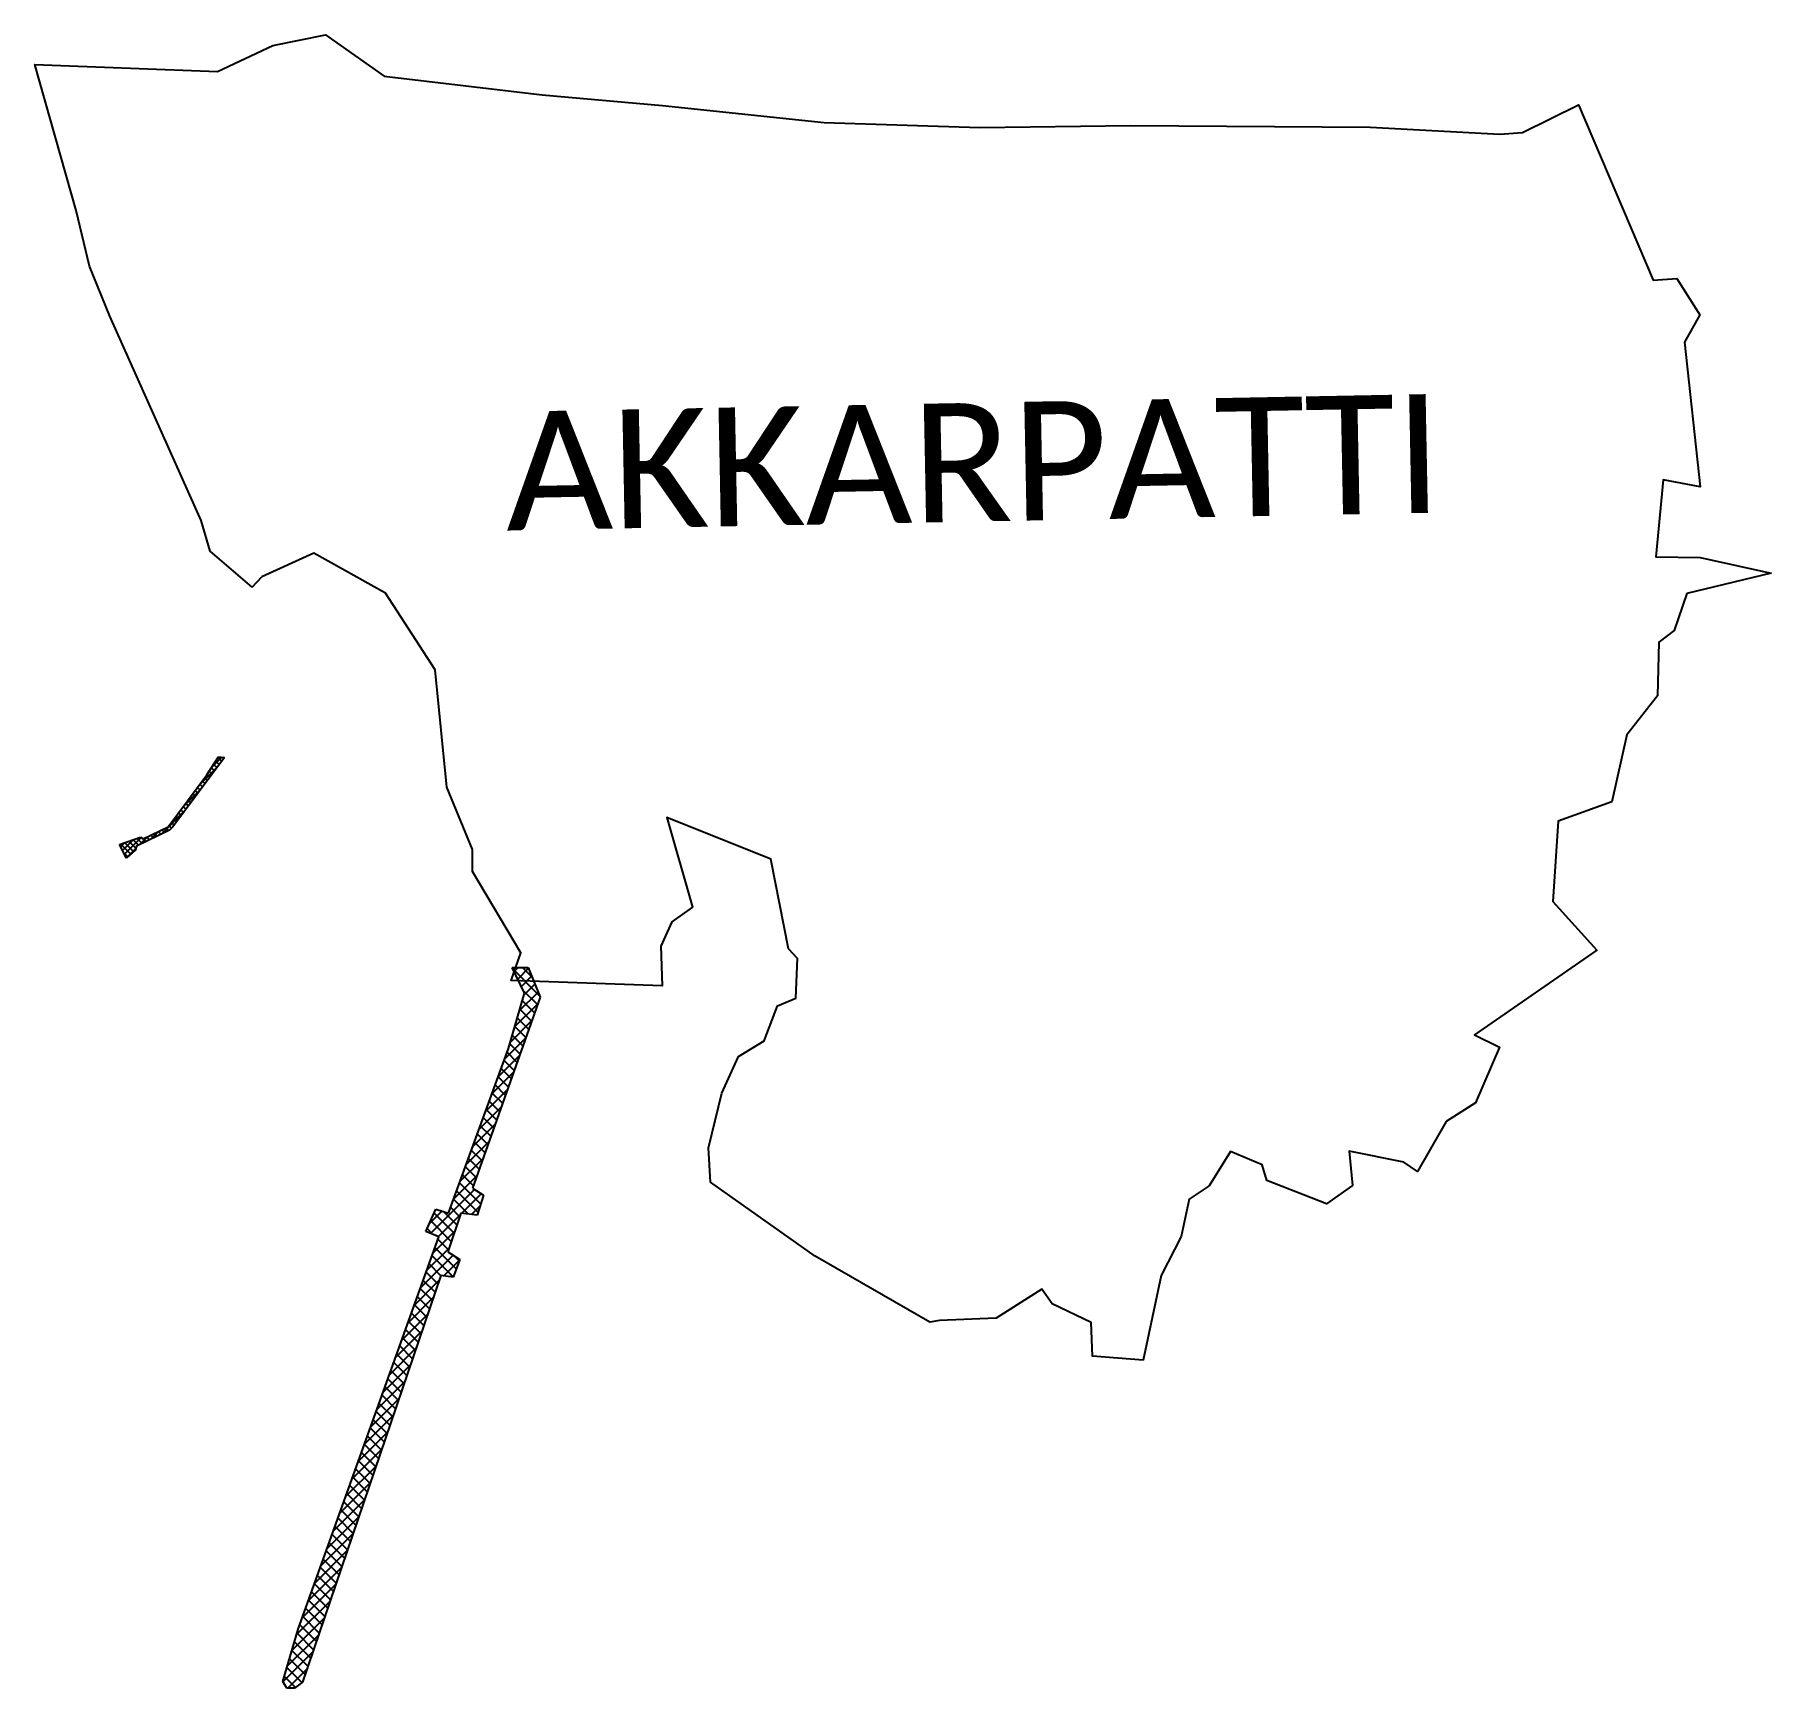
# Model space of a CAD drawing. Header units: metres. Extents: x 254202 to 257002, y 2192675 to 2195341.
import ezdxf

# ---------------------------------------------------------------- set-up
doc = ezdxf.new("R2010")
doc.units = ezdxf.units.M
for name, color, linetype in [('JETTY', 51, 'Continuous'), ('JETTY HATCH', 210, 'Continuous'), ('village', 3, 'Continuous'), ('VILLAGE NAME', 250, 'Continuous')]:
    doc.layers.add(name, color=color, linetype=linetype)
doc.styles.get("Standard").update_dxf_attribs({"font": 'simplex.shx'})

msp = doc.modelspace()

# ---------------------------------------------------------------- linework, layer by layer
at = {"layer": 'JETTY'}
for p, q in [((254508.3, 2194175.9), (254425.1, 2194063.9)), ((254479.9, 2194147.5), (254498.9, 2194176.8)), ((254498.9, 2194176.8), (254508.3, 2194175.9)), ((254417.7, 2194064.1), (254479.9, 2194147.5)), ((254339.2, 2194035.3), (254373.2, 2194047.3)), ((254419.5, 2194058.8), (254366.5, 2194032.8)), ((254373.2, 2194047.3), (254377.5, 2194044.7)), ((254377.5, 2194044.7), (254417.7, 2194064.1)), ((254425.1, 2194063.9), (254419.5, 2194058.8)), ((254350.6, 2194013.4), (254339.2, 2194035.3)), ((254364.4, 2194025.8), (254350.6, 2194013.4)), ((254366.5, 2194032.8), (254364.4, 2194025.8)), ((254972.3, 2193836.9), (254998, 2193837.2)), ((254992, 2193795.9), (254972.3, 2193836.9)), ((254998, 2193837.2), (255017.1, 2193789.3)), ((255017.1, 2193789.3), (254908, 2193481.4)), ((254966, 2193706.3), (254992, 2193795.9)), ((254869.3, 2193441.3), (254966, 2193706.3)), ((254908, 2193481.4), (254925.9, 2193469.9)), ((254925.9, 2193469.9), (254915.7, 2193437.6)), ((254833.1, 2193411.5), (254849.3, 2193447.3)), ((254849.3, 2193447.3), (254869.3, 2193441.3)), ((254889.3, 2193441), (254868.4, 2193378.9)), ((254915.7, 2193437.6), (254889.3, 2193441)), ((254627.3, 2192770.3), (254853.9, 2193403)), ((254853.9, 2193403), (254833.1, 2193411.5)), ((254868.4, 2193378.9), (254887.6, 2193366.1)), ((254857.3, 2193340.6), (254634.1, 2192684.8)), ((254876.9, 2193337.6), (254857.3, 2193340.6)), ((254887.6, 2193366.1), (254876.9, 2193337.6)), ((254602.2, 2192685.7), (254627.3, 2192770.3)), ((254609, 2192675.4), (254602.2, 2192685.7)), ((254621.3, 2192675), (254609, 2192675.4)), ((254634.1, 2192684.8), (254621.3, 2192675))]:
    msp.add_line(p, q, dxfattribs=at)
at = {"layer": 'JETTY HATCH', "linetype": 'Continuous'}
for p, q in [((254467.8, 2194131.2), (254496.3, 2194159.8)), ((254488.4, 2194149.1), (254483.8, 2194153.6)), ((254492.2, 2194154.2), (254487.4, 2194159.1)), ((254488.8, 2194161.3), (254503.9, 2194176.4)), ((254496, 2194159.4), (254490.9, 2194164.5)), ((254499.8, 2194164.6), (254494.4, 2194170)), ((254503.7, 2194169.7), (254498, 2194175.4)), ((254507.5, 2194174.9), (254506.2, 2194176.1)), ((254441.4, 2194095.9), (254470.4, 2194124.9)), ((254469.2, 2194123.3), (254465, 2194127.5)), ((254473.1, 2194128.5), (254468.8, 2194132.7)), ((254476.9, 2194133.6), (254472.7, 2194137.8)), ((254480.7, 2194138.8), (254476.5, 2194143)), ((254484.5, 2194143.9), (254480.3, 2194148.2)), ((254446.3, 2194092.4), (254442, 2194096.7)), ((254450.1, 2194097.6), (254445.8, 2194101.8)), ((254453.9, 2194102.7), (254449.7, 2194107)), ((254457.7, 2194107.9), (254453.5, 2194112.1)), ((254461.6, 2194113), (254457.3, 2194117.3)), ((254465.4, 2194118.2), (254461.2, 2194122.4)), ((254407.2, 2194052.7), (254444.5, 2194090)), ((254427.1, 2194066.6), (254422.8, 2194071)), ((254431, 2194071.8), (254426.6, 2194076.1)), ((254434.8, 2194076.9), (254430.5, 2194081.2)), ((254438.6, 2194082.1), (254434.3, 2194086.4)), ((254442.4, 2194087.3), (254438.2, 2194091.5)), ((254344.2, 2194025.7), (254361.9, 2194043.3)), ((254347.3, 2194019.8), (254374.2, 2194046.7)), ((254365.5, 2194029.5), (254354.4, 2194040.6)), ((254369.6, 2194034.4), (254361, 2194043)), ((254375.6, 2194037.3), (254367.6, 2194045.3)), ((254372.1, 2194035.5), (254384.6, 2194048.1)), ((254381.7, 2194040.3), (254377, 2194045)), ((254387.7, 2194043.2), (254383.4, 2194047.5)), ((254393.7, 2194046.1), (254389.4, 2194050.4)), ((254389.6, 2194044.1), (254402, 2194056.5)), ((254399.8, 2194049.1), (254395.5, 2194053.4)), ((254405.8, 2194052), (254401.6, 2194056.3)), ((254411.8, 2194055), (254407.6, 2194059.2)), ((254417.9, 2194057.9), (254413.7, 2194062.1)), ((254422.9, 2194061.9), (254419, 2194065.8)), ((254357.5, 2194019.6), (254341.1, 2194035.9)), ((254341.2, 2194031.6), (254347.9, 2194038.4)), ((254352.8, 2194015.3), (254346.3, 2194021.8)), ((254362.2, 2194023.8), (254347.7, 2194038.3)), ((254350.4, 2194013.9), (254365.3, 2194028.8)), ((255015.9, 2193792.2), (254973.3, 2193834.8)), ((254975.3, 2193830.6), (254981.7, 2193837)), ((254981.2, 2193818.5), (254998.5, 2193835.8)), ((254987, 2193806.3), (255003.6, 2193823)), ((255004, 2193822), (254989, 2193837.1)), ((254983.6, 2193767), (255013.9, 2193797.3)), ((255012.8, 2193777.3), (254989.9, 2193800.2)), ((254990.9, 2193792.3), (255008.7, 2193810.1)), ((254976.2, 2193741.7), (255013.3, 2193778.8)), ((255003.4, 2193750.8), (254984.4, 2193769.8)), ((255008.1, 2193764), (254988.4, 2193783.7)), ((254968.9, 2193716.4), (255003.5, 2193751)), ((254994, 2193724.3), (254976.3, 2193742)), ((254998.7, 2193737.5), (254980.4, 2193755.9)), ((254959.7, 2193689.3), (254993.6, 2193723.2)), ((254984.6, 2193697.7), (254968.2, 2193714.1)), ((254989.3, 2193711), (254972.3, 2193728)), ((254949.4, 2193661), (254983.8, 2193695.4)), ((254975.2, 2193671.2), (254959.1, 2193687.4)), ((254979.9, 2193684.5), (254963.9, 2193700.5)), ((254939.1, 2193632.7), (254973.9, 2193667.6)), ((254961.1, 2193631.4), (254944.6, 2193647.9)), ((254965.8, 2193644.7), (254949.5, 2193661.1)), ((254970.5, 2193657.9), (254954.3, 2193674.2)), ((254928.8, 2193604.4), (254964.1, 2193639.7)), ((254951.7, 2193604.9), (254935, 2193621.6)), ((254956.4, 2193618.2), (254939.8, 2193634.7)), ((254918.5, 2193576.2), (254954.2, 2193611.9)), ((254942.3, 2193578.4), (254925.4, 2193595.3)), ((254947, 2193591.6), (254930.2, 2193608.4)), ((254908.1, 2193547.9), (254944.4, 2193584.1)), ((254933, 2193551.8), (254915.8, 2193569)), ((254937.7, 2193565.1), (254920.6, 2193582.1)), ((254897.8, 2193519.6), (254934.5, 2193556.3)), ((254923.6, 2193525.3), (254906.2, 2193542.6)), ((254928.3, 2193538.6), (254911, 2193555.8)), ((254887.5, 2193491.3), (254924.7, 2193528.5)), ((254914.2, 2193498.8), (254896.6, 2193516.3)), ((254918.9, 2193512), (254901.4, 2193529.5)), ((254877.2, 2193463), (254914.8, 2193500.7)), ((254921.4, 2193455.6), (254887, 2193490)), ((254909.5, 2193485.5), (254891.8, 2193503.2)), ((254840.6, 2193408.5), (254911.4, 2193479.3)), ((254901.7, 2193439.4), (254877.4, 2193463.7)), ((254917.1, 2193442), (254882.2, 2193476.8)), ((254890.9, 2193440.8), (254922.3, 2193472.2)), ((254906.8, 2193438.7), (254920.3, 2193452.3)), ((254925.7, 2193469.3), (254923.6, 2193471.4)), ((254839.2, 2193425), (254858.6, 2193444.5)), ((254873.9, 2193395.3), (254840.8, 2193428.5)), ((254878.5, 2193408.8), (254846.3, 2193440.9)), ((254853.3, 2193403.3), (254888.4, 2193438.3)), ((254883, 2193422.2), (254861.6, 2193443.6)), ((254887.5, 2193435.7), (254872.6, 2193450.5)), ((254844.4, 2193406.9), (254835.2, 2193416.2)), ((254844.4, 2193376.3), (254879.3, 2193411.3)), ((254869.4, 2193381.9), (254852.4, 2193398.9)), ((254824.3, 2193320.4), (254877.1, 2193373.1)), ((254834.3, 2193348.4), (254870.2, 2193384.2)), ((254877.2, 2193338.2), (254843, 2193372.4)), ((254882, 2193351.3), (254847.7, 2193385.6)), ((254886.9, 2193364.4), (254880.5, 2193370.8)), ((254852.7, 2193326.8), (254833.5, 2193346)), ((254857.2, 2193340.2), (254838.2, 2193359.2)), ((254861.8, 2193339.9), (254887.3, 2193365.4)), ((254814.3, 2193292.4), (254854.7, 2193332.8)), ((254843.5, 2193300), (254824, 2193319.5)), ((254848.1, 2193313.4), (254828.8, 2193332.7)), ((254804.3, 2193264.4), (254845.4, 2193305.5)), ((254834.4, 2193273.2), (254814.5, 2193293.1)), ((254839, 2193286.6), (254819.3, 2193306.3)), ((254794.2, 2193236.4), (254836.2, 2193278.3)), ((254825.3, 2193246.4), (254805.1, 2193266.6)), ((254829.9, 2193259.8), (254809.8, 2193279.9)), ((254784.2, 2193208.4), (254826.9, 2193251.1)), ((254816.2, 2193219.6), (254795.6, 2193240.2)), ((254820.7, 2193233), (254800.3, 2193253.4)), ((254774.2, 2193180.4), (254817.6, 2193223.9)), ((254802.5, 2193179.4), (254781.4, 2193200.5)), ((254807, 2193192.8), (254786.1, 2193213.7)), ((254811.6, 2193206.2), (254790.9, 2193227)), ((254764.2, 2193152.5), (254808.3, 2193196.6)), ((254793.4, 2193152.6), (254771.9, 2193174.1)), ((254797.9, 2193166), (254776.6, 2193187.3)), ((254754.1, 2193124.5), (254799.1, 2193169.4)), ((254784.2, 2193125.8), (254762.4, 2193147.6)), ((254788.8, 2193139.2), (254767.2, 2193160.8)), ((254744.1, 2193096.5), (254789.8, 2193142.2)), ((254775.1, 2193099), (254753, 2193121.2)), ((254779.7, 2193112.4), (254757.7, 2193134.4)), ((254734.1, 2193068.5), (254780.5, 2193114.9)), ((254766, 2193072.2), (254743.5, 2193094.7)), ((254770.6, 2193085.6), (254748.2, 2193107.9)), ((254714, 2193012.5), (254762, 2193060.5)), ((254724.1, 2193040.5), (254771.3, 2193087.7)), ((254756.9, 2193045.4), (254734, 2193068.3)), ((254761.4, 2193058.8), (254738.8, 2193081.5)), ((254704, 2192984.5), (254752.7, 2193033.2)), ((254747.7, 2193018.6), (254724.5, 2193041.8)), ((254752.3, 2193032), (254729.3, 2193055.1)), ((254694, 2192956.6), (254743.4, 2193006)), ((254738.6, 2192991.8), (254715.1, 2193015.4)), ((254743.2, 2193005.2), (254719.8, 2193028.6)), ((254684, 2192928.6), (254734.2, 2192978.8)), ((254729.5, 2192965), (254705.6, 2192988.9)), ((254734.1, 2192978.4), (254710.3, 2193002.2)), ((254673.9, 2192900.6), (254724.9, 2192951.5)), ((254715.8, 2192924.8), (254691.4, 2192949.3)), ((254720.4, 2192938.2), (254696.1, 2192962.5)), ((254724.9, 2192951.6), (254700.9, 2192975.7)), ((254663.9, 2192872.6), (254715.6, 2192924.3)), ((254706.7, 2192898), (254681.9, 2192922.8)), ((254711.3, 2192911.4), (254686.6, 2192936)), ((254653.9, 2192844.6), (254706.4, 2192897.1)), ((254697.6, 2192871.2), (254672.4, 2192896.4)), ((254702.1, 2192884.6), (254677.2, 2192909.6)), ((254643.9, 2192816.6), (254697.1, 2192869.9)), ((254688.4, 2192844.4), (254663, 2192869.9)), ((254693, 2192857.8), (254667.7, 2192883.1)), ((254633.8, 2192788.6), (254687.8, 2192842.6)), ((254679.3, 2192817.6), (254653.5, 2192843.5)), ((254683.9, 2192831), (254658.2, 2192856.7)), ((254624.7, 2192761.5), (254678.6, 2192815.4)), ((254670.2, 2192790.8), (254644, 2192817)), ((254674.8, 2192804.2), (254648.7, 2192830.3)), ((254617.1, 2192736), (254669.3, 2192788.2)), ((254661.1, 2192764), (254634.5, 2192790.6)), ((254665.6, 2192777.4), (254639.3, 2192803.8)), ((254609.5, 2192710.4), (254660, 2192760.9)), ((254652, 2192737.2), (254625.4, 2192763.8)), ((254656.5, 2192750.6), (254629.8, 2192777.4)), ((254602.4, 2192685.3), (254650.7, 2192733.7)), ((254642.8, 2192710.5), (254617.1, 2192736.1)), ((254647.4, 2192723.8), (254621.2, 2192750)), ((254633.2, 2192684.1), (254608.9, 2192708.4)), ((254610.4, 2192675.4), (254641.5, 2192706.5)), ((254638.3, 2192697.1), (254613, 2192722.3)), ((254623.1, 2192676.3), (254604.8, 2192694.6))]:
    msp.add_line(p, q, dxfattribs=at)
at = {"layer": 'village', "flags": 128}
msp.add_lwpolyline([(254553.2, 2194450.2), (254568.5, 2194467.2)], dxfattribs=at)
at = {"layer": 'village', "color": 3, "true_color": 0x00ff00}
for points in [[(254553.2, 2194450.2, 0), (254485.3, 2194508.4, 0), (254471, 2194557.7, 0), (254323.7, 2194887.5, 0), (254291, 2194967.9, 0), (254269.2, 2195057.8, 0), (254202.4, 2195292.9, 0), (254497.3, 2195281.5, 0), (254586.2, 2195323.6, 0), (254671.2, 2195341.1, 0), (254765.6, 2195274.3, 0), (255020.3, 2195243.9, 0), (255214.3, 2195227, 0), (255475.3, 2195199.7, 0), (255726.1, 2195191.4, 0), (255969.6, 2195194.6, 0), (256355.3, 2195192.2, 0), (256564.6, 2195180.9, 0), (256601, 2195183.5, 0), (256691.2, 2195228.2, 0), (256812, 2194945.3, 0), (256850.1, 2194948.2, 0), (256887.2, 2194889.3, 0), (256862.3, 2194845.2, 0), (256887.7, 2194612, 0), (256827.7, 2194623.3, 0), (256816, 2194499.1, 0), (256887.5, 2194498.1, 0), (257002.1, 2194473.1, 0)], [(257002.1, 2194473.1, 0), (256866.2, 2194440.3, 0), (256845.5, 2194380.3, 0), (256820.6, 2194361.8, 0), (256818.7, 2194275.4, 0), (256769.2, 2194212, 0), (256745.3, 2194104.2, 0), (256658.6, 2194073.3, 0), (256649.8, 2193943.5, 0), (256721, 2193865.3, 0), (256523.8, 2193728.4, 0), (256564.1, 2193708.9, 0), (256525.3, 2193619.1, 0), (256477.8, 2193588.7, 0), (256431.6, 2193508, 0), (256409.5, 2193523.2, 0), (256321.4, 2193541.2, 0), (256327.1, 2193485.5, 0), (256285.1, 2193455.9, 0), (256188.7, 2193493.5, 0), (256181.1, 2193518.8, 0), (256130.2, 2193540.2, 0), (256096, 2193485, 0), (256063.5, 2193463.8, 0), (256050.9, 2193403.6, 0), (256018.3, 2193340.3, 0), (255989.7, 2193204, 0), (255907.7, 2193210.6, 0), (255905.8, 2193264.5, 0), (255842.9, 2193294.8, 0), (255826, 2193318.6, 0), (255752.4, 2193271.8, 0), (255661.2, 2193268.1, 0), (255645.5, 2193265.1, 0), (255460.8, 2193371.7, 0), (255291.9, 2193490.9, 0), (255288.7, 2193546.3, 0), (255310, 2193634.6, 0), (255337.1, 2193693.8, 0), (255378.3, 2193718.7, 0), (255400.2, 2193775.5, 0), (255429.3, 2193787.8, 0), (255432.2, 2193851.9, 0), (255417.8, 2193867.1, 0), (255389.2, 2194011.6, 0), (255221.7, 2194078.8, 0), (255263, 2193934.6, 0), (255229.8, 2193911, 0), (255211.6, 2193871.7, 0), (255214.1, 2193807.3, 0), (254970.6, 2193816.3, 0), (254985.9, 2193860.6, 0), (254908.3, 2193992.1, 0), (254908, 2194027.5, 0), (254866.7, 2194127.9, 0), (254847.8, 2194317.3, 0), (254768.1, 2194440.9, 0), (254652.3, 2194505.3, 0), (254568.5, 2194467.2, 0)]]:
    msp.add_polyline3d(points, dxfattribs=at)

# ---------------------------------------------------------------- texts
at = {"layer": 'VILLAGE NAME', "insert": (254959.2, 2194733), "char_height": 191.456, "attachment_point": 1, "rotation": 1.1028}
msp.add_mtext_dynamic_manual_height_columns('{\\fCalibri|b0|i0|c0|p34;AKKARPATTI}', width=1279.793, gutter_width=957.3, heights=[0], dxfattribs=at)

doc.saveas('drawing.dxf')
